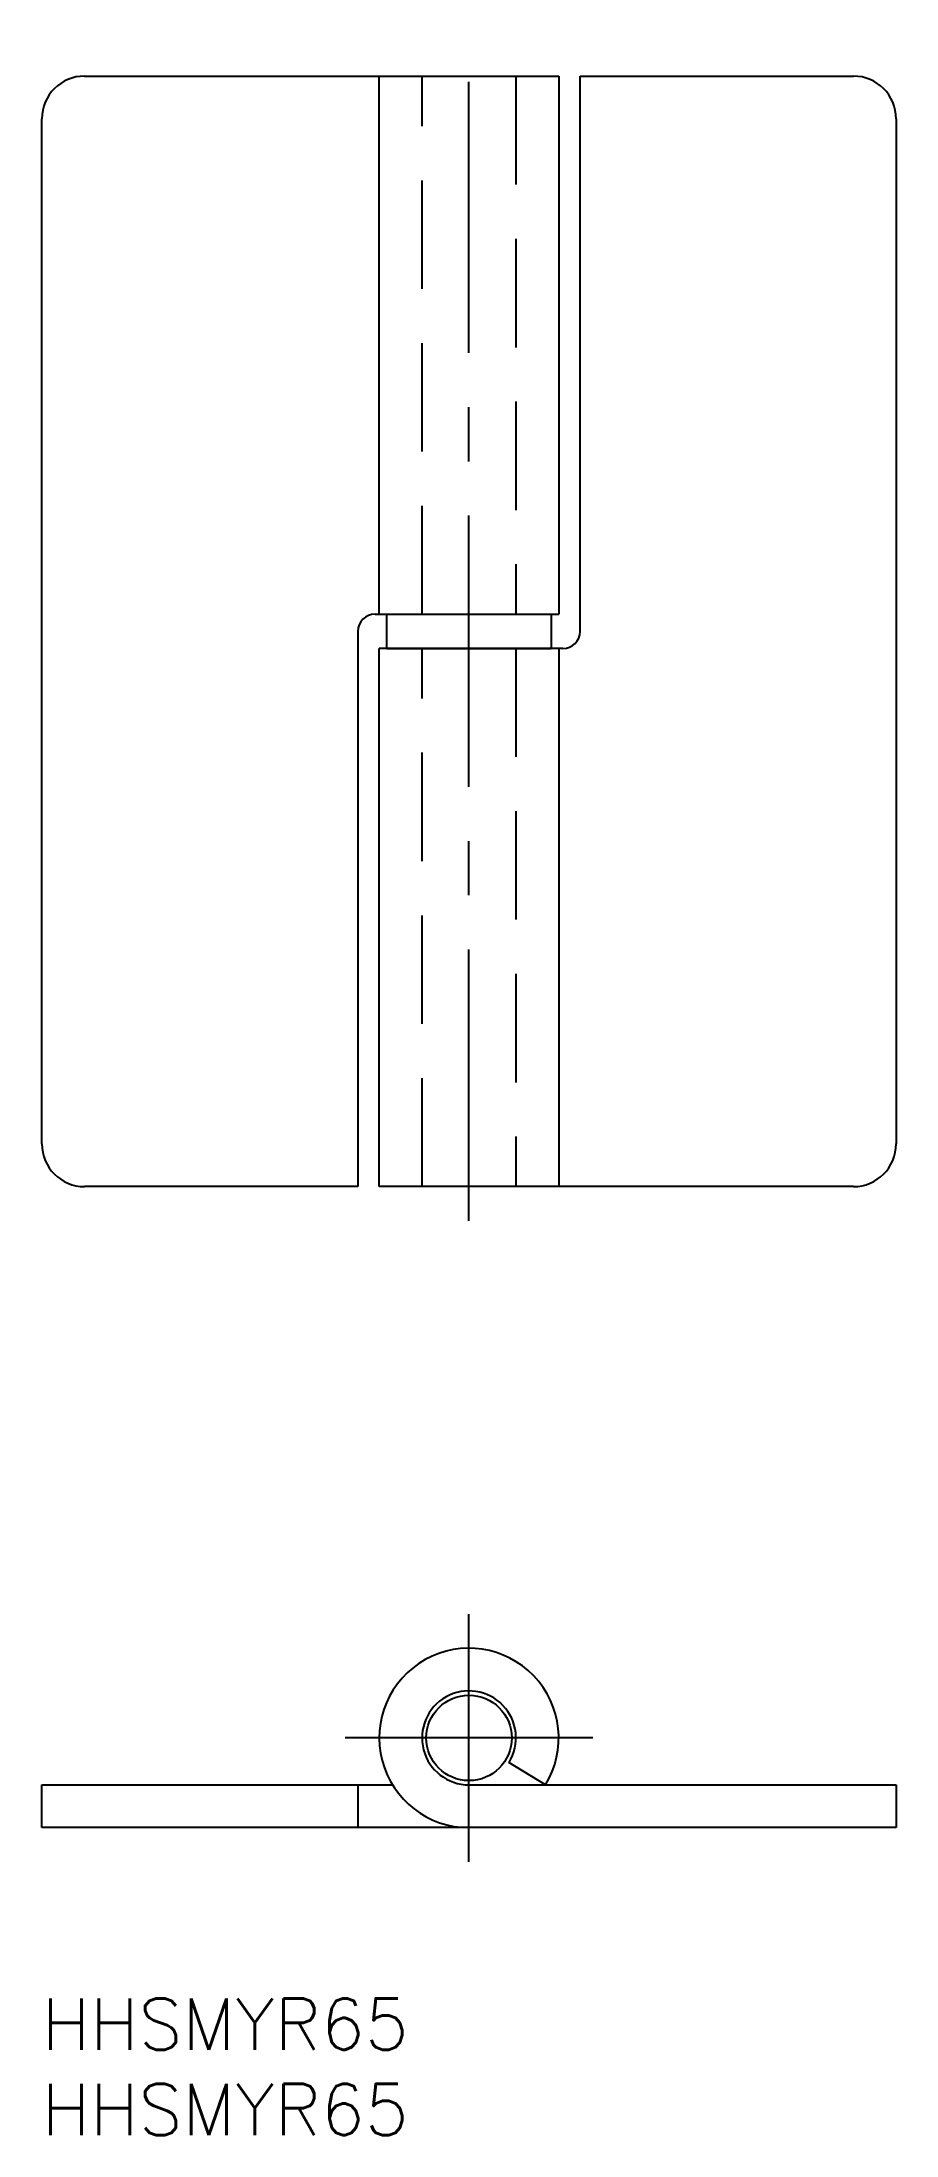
# Model space of a CAD drawing. Extents: x 0 to 50, y -8 to 115.
import ezdxf

# ---------------------------------------------------------------- set-up
doc = ezdxf.new("R2010")
doc.units = 0
doc.header["$LTSCALE"] = 0.5
doc.linetypes.add('CENTER', pattern=[50.8, 31.75, -6.35, 6.35, -6.35])
doc.linetypes.add('DASHED', pattern=[19.05, 12.7, -6.35])
for name, color, linetype in [('MSM_CENTER', 1, 'CENTER'), ('MSM_CONTINUOUS', 7, 'CONTINUOUS'), ('MSM_DASHED', 4, 'DASHED'), ('MSM_PART_NUMBER', 7, 'CONTINUOUS')]:
    doc.layers.add(name, color=color, linetype=linetype)
doc.styles.get("Standard").update_dxf_attribs({"font": 'txt.shx', "height": 3, "bigfont": 'bigfont.shx'})

# ---------------------------------------------------------------- blocks, each defined once
blk = doc.blocks.new('*U2')
at = {"layer": 'MSM_PART_NUMBER'}
blk.add_text('HHSMYR65', height=3, dxfattribs=at).set_placement((0, -3))
blk = doc.blocks.new('*U3')
at = {"layer": 'MSM_PART_NUMBER'}
blk.add_text('HHSMYR65', height=3, dxfattribs=at).set_placement((0, -8))

msp = doc.modelspace()

# ---------------------------------------------------------------- linework, layer by layer
at = {"layer": 'MSM_CENTER'}
for p, q in [((25, 45.52), (25, 114.52)), ((25, 8), (25, 22.5)), ((32.25, 15.25), (17.75, 15.25))]:
    msp.add_line(p, q, dxfattribs=at)
at = {"layer": 'MSM_CONTINUOUS'}
for p, q in [((2.5, 112.52), (30.25, 112.52)), ((19.75, 81.02), (19.75, 112.52)), ((30.25, 112.52), (30.25, 81.02)), ((31.5, 80.02), (31.5, 112.52)), ((31.5, 112.52), (47.5, 112.52)), ((0, 50.02), (0, 110.02)), ((50, 110.02), (50, 50.02)), ((19.5, 81.02), (30.25, 81.02)), ((20.2, 79.02), (20.2, 81.02)), ((29.8, 81.02), (29.8, 79.02)), ((18.5, 80.02), (18.5, 47.52)), ((19.75, 47.52), (19.75, 79.02)), ((30.5, 79.02), (19.75, 79.02)), ((20.2, 79.02), (29.8, 79.02)), ((30.25, 79.02), (30.25, 47.52)), ((18.5, 47.52), (2.5, 47.52)), ((47.5, 47.52), (19.75, 47.52)), ((29.47, 12.5), (27.34, 13.81)), ((0, 10), (0, 12.5)), ((0, 12.5), (20.53, 12.5)), ((18.5, 12.5), (18.5, 10)), ((25, 12.5), (50, 12.5)), ((50, 12.5), (50, 10)), ((50, 10), (0, 10))]:
    msp.add_line(p, q, dxfattribs=at)
msp.add_circle((25, 15.25), 2.5, dxfattribs=at)
for centre, radius, start, end in [((2.5, 110.02), 2.5, 90, 180), ((47.5, 110.02), 2.5, 0, 90), ((19.5, 80.02), 1, 90, 180), ((30.5, 80.02), 1, 270, 0), ((2.5, 50.02), 2.5, 180, 270), ((47.5, 50.02), 2.5, 270, 0), ((25, 15.25), 5.25, 328.4119, 270), ((25, 15.25), 2.75, 328.4119, 270)]:
    msp.add_arc(centre, radius, start, end, dxfattribs=at)
at = {"layer": 'MSM_DASHED'}
for p, q in [((22.25, 81.02), (22.25, 112.52)), ((27.75, 112.52), (27.75, 81.02)), ((22.25, 47.52), (22.25, 79.02)), ((27.75, 79.02), (27.75, 47.52))]:
    msp.add_line(p, q, dxfattribs=at)

# ---------------------------------------------------------------- block references
at = {"layer": 'MSM_CONTINUOUS'}
for name in ['*U2', '*U3']:
    msp.add_blockref(name, (0, 0), dxfattribs=at)

doc.saveas('drawing.dxf')
